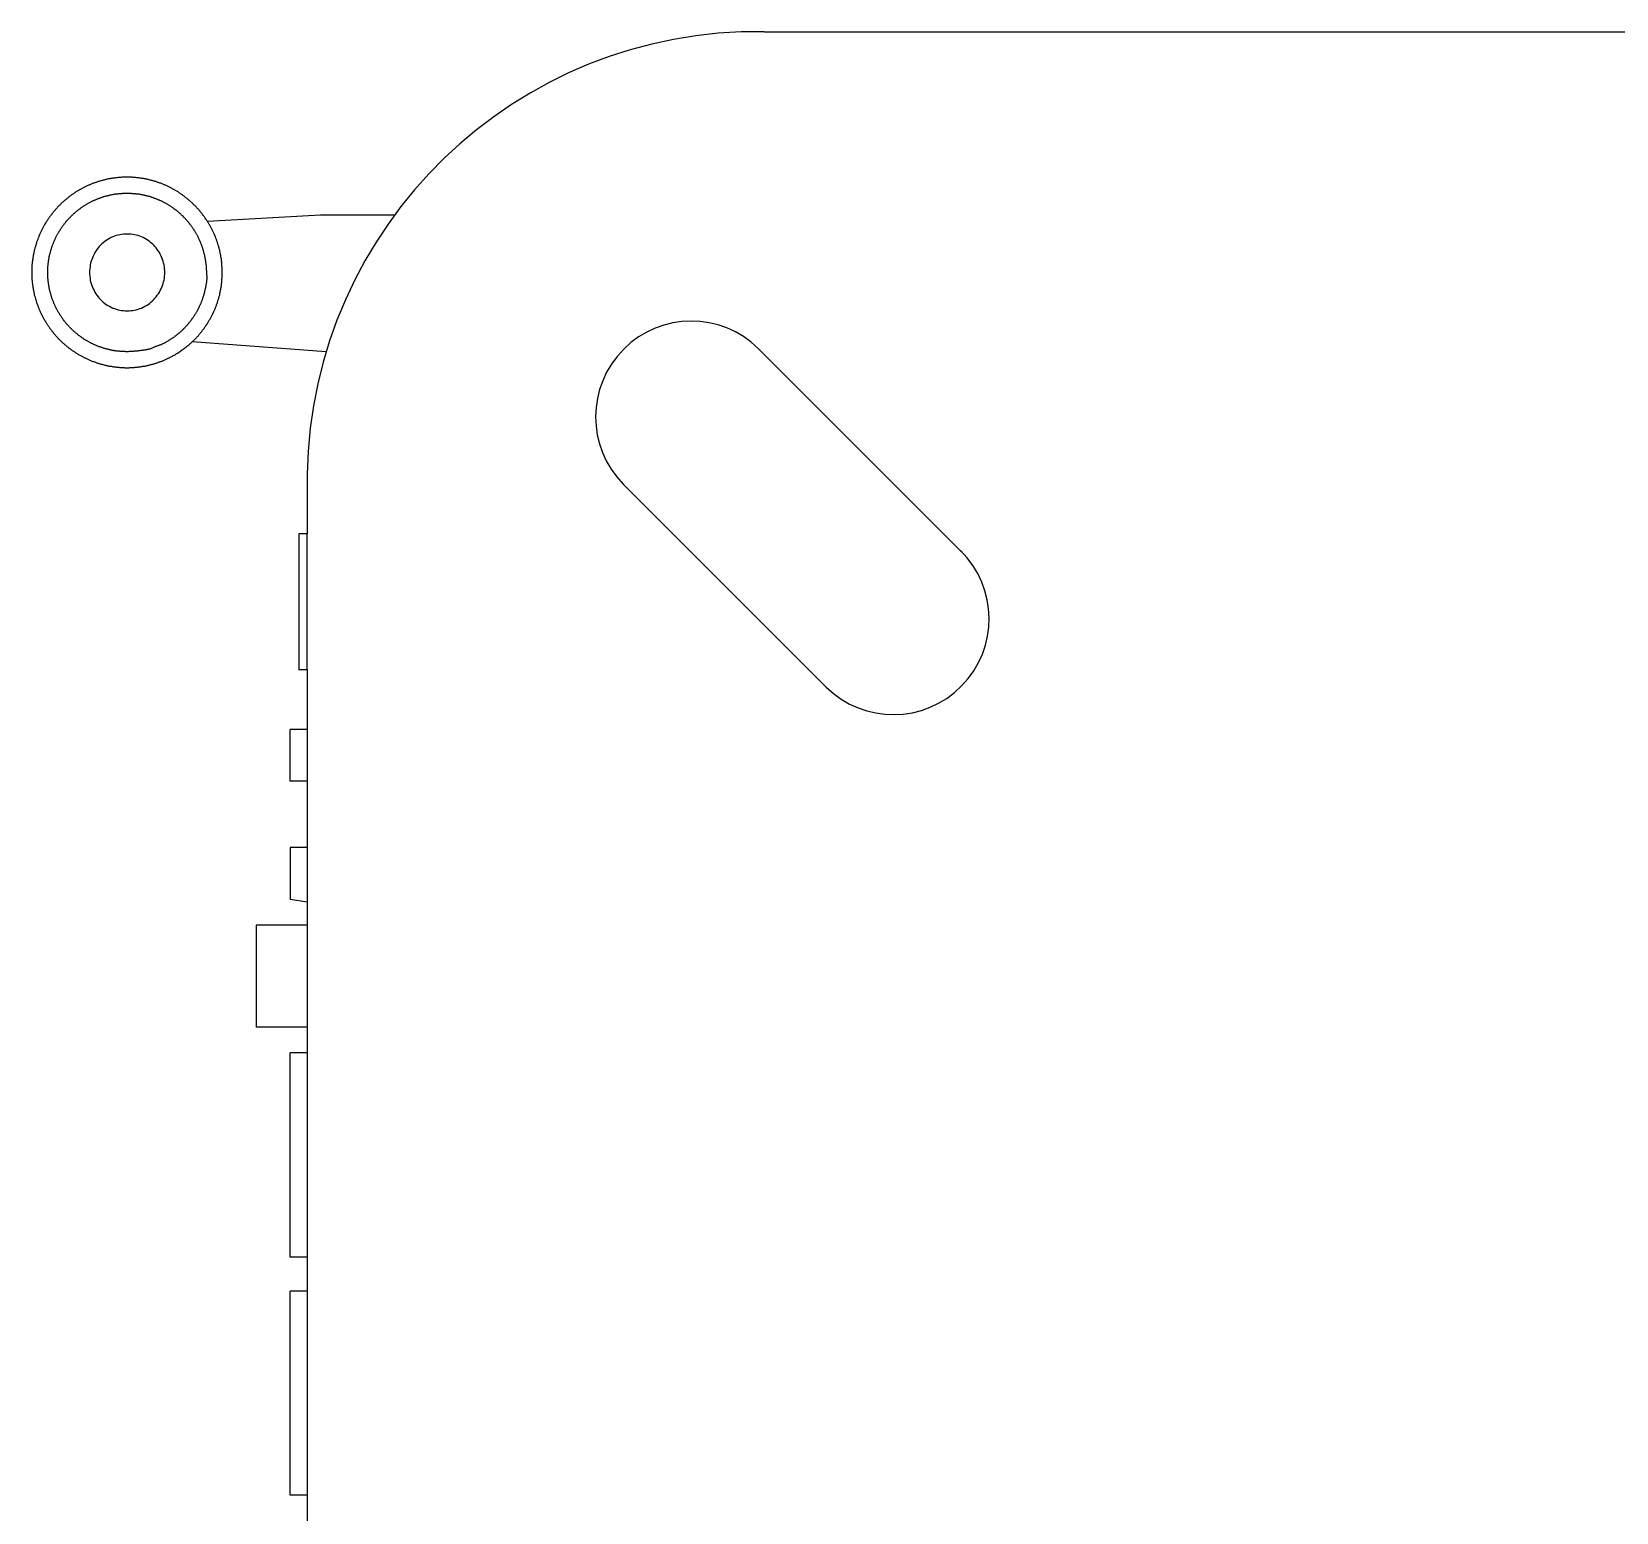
# Model space of a CAD drawing. Header units: centimetres. Extents: x 0.34 to 5.36, y -1.9 to 1.98.
# Drawn here: x 0.494 to 1.518, y 1.023 to 1.98 of the extents above; entities that cross this region are included whole.
import ezdxf

# ---------------------------------------------------------------- set-up
doc = ezdxf.new("R2010")
doc.units = ezdxf.units.CM
doc.layers.add('Edges', color=7, linetype='Continuous')

# ---------------------------------------------------------------- blocks, each defined once
blk = doc.blocks.new('lynk pl')
at = {"layer": 'Edges'}
for p, q in [((0.7237, 1.0788), (2.0072, 1.0788)), ((0.4368, 0.9602), (0.3637, 0.9562)), ((0.4846, 0.9602), (0.4368, 0.9602)), ((0.4405, 0.8719), (0.3539, 0.8783)), ((0.7199, 0.8738), (0.8511, 0.7427)), ((0.4282, 0.7928), (0.4282, 0.7543)), ((0.7636, 0.6552), (0.6324, 0.7863)), ((0.4282, 0.7543), (0.4227, 0.7543)), ((0.4227, 0.7543), (0.4227, 0.6663)), ((0.4282, 0.6663), (0.4282, 0.7543)), ((0.4282, 0.6663), (0.4227, 0.6663)), ((0.4282, 0.6663), (0.4282, 0.6278)), ((0.4282, 0.6278), (0.4172, 0.6278)), ((0.4172, 0.5943), (0.4172, 0.6278)), ((0.4282, 0.6278), (0.4282, 0.5943)), ((0.4282, 0.5943), (0.4172, 0.5943)), ((0.4282, 0.5943), (0.4282, 0.5514)), ((0.4282, 0.5514), (0.4172, 0.5514)), ((0.4172, 0.5514), (0.4172, 0.5178)), ((0.4282, 0.5514), (0.4282, 0.5161)), ((0.4282, 0.5161), (0.4172, 0.5178)), ((0.4282, 0.5161), (0.4282, 0.5013)), ((0.4282, 0.5013), (0.3952, 0.5013)), ((0.3952, 0.5013), (0.3952, 0.4353)), ((0.4282, 0.5013), (0.4282, 0.4353)), ((0.4282, 0.4353), (0.3952, 0.4353)), ((0.4282, 0.4353), (0.4282, 0.4188)), ((0.4282, 0.4188), (0.4172, 0.4188)), ((0.4172, 0.2868), (0.4172, 0.4188)), ((0.4282, 0.4188), (0.4282, 0.2868)), ((0.4282, 0.2868), (0.4172, 0.2868)), ((0.4282, 0.2868), (0.4282, 0.2648)), ((0.4282, 0.2648), (0.4172, 0.2648)), ((0.4172, 0.1328), (0.4172, 0.2648)), ((0.4282, 0.2648), (0.4282, 0.1328)), ((0.4282, 0.1328), (0.4172, 0.1328)), ((0.4282, 0.1328), (0.4282, 0.1108))]:
    blk.add_line(p, q, dxfattribs=at)
for points in [[(0.3344, 0.9804), (0.3339, 0.9806), (0.3335, 0.9808), (0.333, 0.9809), (0.3326, 0.9811), (0.3321, 0.9813), (0.3316, 0.9814), (0.3312, 0.9816), (0.3307, 0.9817), (0.3303, 0.9819), (0.3298, 0.982), (0.3293, 0.9822), (0.3289, 0.9823), (0.3284, 0.9824), (0.328, 0.9826), (0.3275, 0.9827), (0.327, 0.9828), (0.3265, 0.9829), (0.3261, 0.983), (0.3256, 0.9832), (0.3251, 0.9833), (0.3247, 0.9834), (0.3242, 0.9835), (0.3237, 0.9836), (0.3232, 0.9837), (0.3228, 0.9837), (0.3223, 0.9838), (0.3218, 0.9839), (0.3213, 0.984), (0.3209, 0.9841), (0.3204, 0.9841), (0.3199, 0.9842), (0.3194, 0.9843), (0.3189, 0.9843), (0.3185, 0.9844), (0.318, 0.9844), (0.3175, 0.9845), (0.317, 0.9845), (0.3165, 0.9846), (0.3161, 0.9846), (0.3156, 0.9846), (0.3151, 0.9847), (0.3146, 0.9847), (0.3141, 0.9847), (0.3136, 0.9847), (0.3132, 0.9847), (0.3127, 0.9847), (0.3122, 0.9847), (0.3117, 0.9847), (0.3112, 0.9847), (0.3107, 0.9847), (0.3103, 0.9847), (0.3098, 0.9847), (0.3093, 0.9847), (0.3088, 0.9847), (0.3083, 0.9847), (0.3078, 0.9846), (0.3074, 0.9846), (0.3069, 0.9846), (0.3064, 0.9845), (0.3059, 0.9845), (0.3054, 0.9844), (0.305, 0.9844), (0.3045, 0.9843), (0.304, 0.9843), (0.3035, 0.9842), (0.303, 0.9841), (0.3026, 0.9841), (0.3021, 0.984), (0.3016, 0.9839), (0.3011, 0.9838), (0.3006, 0.9837), (0.3002, 0.9837), (0.2997, 0.9836), (0.2992, 0.9835), (0.2988, 0.9834), (0.2983, 0.9833), (0.2978, 0.9832), (0.2973, 0.983), (0.2969, 0.9829), (0.2964, 0.9828), (0.2959, 0.9827), (0.2955, 0.9826), (0.295, 0.9824), (0.2945, 0.9823), (0.2941, 0.9822), (0.2936, 0.982), (0.2931, 0.9819), (0.2927, 0.9817), (0.2922, 0.9816), (0.2918, 0.9814), (0.2913, 0.9813), (0.2909, 0.9811), (0.2904, 0.9809), (0.2899, 0.9808), (0.2895, 0.9806), (0.289, 0.9804), (0.2886, 0.9802), (0.2881, 0.9801), (0.2877, 0.9799), (0.2873, 0.9797), (0.2868, 0.9795), (0.2864, 0.9793), (0.2859, 0.9791), (0.2855, 0.9789), (0.2851, 0.9787), (0.2846, 0.9785), (0.2842, 0.9783), (0.2838, 0.978), (0.2833, 0.9778), (0.2829, 0.9776), (0.2825, 0.9774), (0.2821, 0.9771), (0.2816, 0.9769), (0.2812, 0.9767), (0.2808, 0.9764), (0.2804, 0.9762), (0.28, 0.9759), (0.2795, 0.9757), (0.2791, 0.9754), (0.2787, 0.9752), (0.2783, 0.9749), (0.2779, 0.9746), (0.2775, 0.9744), (0.2771, 0.9741), (0.2767, 0.9738), (0.2763, 0.9736), (0.2759, 0.9733), (0.2755, 0.973), (0.2751, 0.9727), (0.2747, 0.9724), (0.2744, 0.9721), (0.274, 0.9718), (0.2736, 0.9715), (0.2732, 0.9712), (0.2728, 0.9709), (0.2725, 0.9706), (0.2721, 0.9703), (0.2717, 0.97), (0.2714, 0.9697), (0.271, 0.9694), (0.2706, 0.969), (0.2703, 0.9687), (0.2699, 0.9684), (0.2696, 0.9681), (0.2692, 0.9677), (0.2689, 0.9674), (0.2685, 0.9671), (0.2682, 0.9667), (0.2678, 0.9664), (0.2675, 0.966), (0.2672, 0.9657), (0.2668, 0.9653), (0.2665, 0.965), (0.2662, 0.9646), (0.2659, 0.9643), (0.2655, 0.9639), (0.2652, 0.9635), (0.2649, 0.9632), (0.2646, 0.9628), (0.2643, 0.9624), (0.264, 0.9621), (0.2637, 0.9617), (0.2634, 0.9613), (0.2631, 0.9609), (0.2628, 0.9605), (0.2625, 0.9601), (0.2622, 0.9598), (0.2619, 0.9594), (0.2616, 0.959), (0.2613, 0.9586), (0.2611, 0.9582), (0.2608, 0.9578), (0.2605, 0.9574), (0.2603, 0.957), (0.26, 0.9566), (0.2597, 0.9562), (0.2595, 0.9558), (0.2592, 0.9554), (0.259, 0.9549), (0.2587, 0.9545), (0.2585, 0.9541), (0.2582, 0.9537), (0.258, 0.9533), (0.2578, 0.9528), (0.2575, 0.9524), (0.2573, 0.952), (0.2571, 0.9516), (0.2569, 0.9511), (0.2566, 0.9507), (0.2564, 0.9503), (0.2562, 0.9498), (0.256, 0.9494), (0.2558, 0.949), (0.2556, 0.9485), (0.2554, 0.9481), (0.2552, 0.9476), (0.255, 0.9472), (0.2548, 0.9467), (0.2547, 0.9463), (0.2545, 0.9458), (0.2543, 0.9454), (0.2541, 0.9449), (0.254, 0.9445), (0.2538, 0.944), (0.2536, 0.9436), (0.2535, 0.9431), (0.2533, 0.9427), (0.2532, 0.9422), (0.253, 0.9417), (0.2529, 0.9413), (0.2527, 0.9408), (0.2526, 0.9404), (0.2525, 0.9399), (0.2523, 0.9394), (0.2522, 0.939), (0.2521, 0.9385), (0.252, 0.938), (0.2518, 0.9376), (0.2517, 0.9371), (0.2516, 0.9366), (0.2515, 0.9361), (0.2514, 0.9357), (0.2513, 0.9352), (0.2512, 0.9347), (0.2511, 0.9342), (0.2511, 0.9338), (0.251, 0.9333), (0.2509, 0.9328), (0.2508, 0.9323), (0.2508, 0.9319), (0.2507, 0.9314), (0.2506, 0.9309), (0.2506, 0.9304), (0.2505, 0.9299), (0.2505, 0.9295), (0.2504, 0.929), (0.2504, 0.9285), (0.2503, 0.928), (0.2503, 0.9275), (0.2503, 0.9271), (0.2502, 0.9266), (0.2502, 0.9261), (0.2502, 0.9256), (0.2502, 0.9251), (0.2502, 0.9246), (0.2502, 0.9242), (0.2502, 0.9237), (0.2501, 0.9232), (0.2502, 0.9227), (0.2502, 0.9222), (0.2502, 0.9217), (0.2502, 0.9213), (0.2502, 0.9208), (0.2502, 0.9203), (0.2502, 0.9198), (0.2503, 0.9193), (0.2503, 0.9188), (0.2503, 0.9184), (0.2504, 0.9179), (0.2504, 0.9174), (0.2505, 0.9169), (0.2505, 0.9164), (0.2506, 0.916), (0.2506, 0.9155), (0.2507, 0.915), (0.2508, 0.9145), (0.2508, 0.914), (0.2509, 0.9136), (0.251, 0.9131), (0.2511, 0.9126), (0.2511, 0.9121), (0.2512, 0.9117), (0.2513, 0.9112), (0.2514, 0.9107), (0.2515, 0.9102), (0.2516, 0.9098), (0.2517, 0.9093), (0.2518, 0.9088), (0.252, 0.9083), (0.2521, 0.9079), (0.2522, 0.9074), (0.2523, 0.9069), (0.2525, 0.9065), (0.2526, 0.906), (0.2527, 0.9055), (0.2529, 0.9051), (0.253, 0.9046), (0.2532, 0.9042), (0.2533, 0.9037), (0.2535, 0.9032), (0.2536, 0.9028), (0.2538, 0.9023), (0.254, 0.9019), (0.2541, 0.9014), (0.2543, 0.901), (0.2545, 0.9005), (0.2547, 0.9001), (0.2548, 0.8996), (0.255, 0.8992), (0.2552, 0.8987), (0.2554, 0.8983), (0.2556, 0.8979), (0.2558, 0.8974), (0.256, 0.897), (0.2562, 0.8965), (0.2564, 0.8961), (0.2566, 0.8957), (0.2569, 0.8952), (0.2571, 0.8948), (0.2573, 0.8944), (0.2575, 0.894), (0.2578, 0.8935), (0.258, 0.8931), (0.2582, 0.8927), (0.2585, 0.8923), (0.2587, 0.8919), (0.259, 0.8914), (0.2592, 0.891), (0.2595, 0.8906), (0.2597, 0.8902), (0.26, 0.8898), (0.2603, 0.8894), (0.2605, 0.889), (0.2608, 0.8886), (0.2611, 0.8882), (0.2613, 0.8878), (0.2616, 0.8874), (0.2619, 0.887), (0.2622, 0.8866), (0.2625, 0.8862), (0.2628, 0.8858), (0.2631, 0.8855), (0.2634, 0.8851), (0.2637, 0.8847), (0.264, 0.8843), (0.2643, 0.8839), (0.2646, 0.8836), (0.2649, 0.8832), (0.2652, 0.8828), (0.2655, 0.8825), (0.2659, 0.8821), (0.2662, 0.8818), (0.2665, 0.8814), (0.2668, 0.881), (0.2672, 0.8807), (0.2675, 0.8803), (0.2678, 0.88), (0.2682, 0.8797), (0.2685, 0.8793), (0.2689, 0.879), (0.2692, 0.8786), (0.2696, 0.8783), (0.2699, 0.878), (0.2703, 0.8777), (0.2706, 0.8773), (0.271, 0.877), (0.2714, 0.8767), (0.2717, 0.8764), (0.2721, 0.8761), (0.2725, 0.8758), (0.2728, 0.8754), (0.2732, 0.8751), (0.2736, 0.8748), (0.274, 0.8745), (0.2744, 0.8742), (0.2747, 0.874), (0.2751, 0.8737), (0.2755, 0.8734), (0.2759, 0.8731), (0.2763, 0.8728), (0.2767, 0.8725), (0.2771, 0.8723), (0.2775, 0.872), (0.2779, 0.8717), (0.2783, 0.8715), (0.2787, 0.8712), (0.2791, 0.871), (0.2795, 0.8707), (0.28, 0.8704), (0.2804, 0.8702), (0.2808, 0.87), (0.2812, 0.8697), (0.2816, 0.8695), (0.2821, 0.8692), (0.2825, 0.869), (0.2829, 0.8688), (0.2833, 0.8686), (0.2838, 0.8683), (0.2842, 0.8681), (0.2846, 0.8679), (0.2851, 0.8677), (0.2855, 0.8675), (0.2859, 0.8673), (0.2864, 0.8671), (0.2868, 0.8669), (0.2873, 0.8667), (0.2877, 0.8665), (0.2881, 0.8663), (0.2886, 0.8661), (0.289, 0.8659), (0.2895, 0.8658), (0.2899, 0.8656), (0.2904, 0.8654), (0.2909, 0.8653), (0.2913, 0.8651), (0.2918, 0.8649), (0.2922, 0.8648), (0.2927, 0.8646), (0.2931, 0.8645), (0.2936, 0.8643), (0.2941, 0.8642), (0.2945, 0.8641), (0.295, 0.8639), (0.2955, 0.8638), (0.2959, 0.8637), (0.2964, 0.8636), (0.2969, 0.8634), (0.2973, 0.8633), (0.2978, 0.8632), (0.2983, 0.8631), (0.2988, 0.863), (0.2992, 0.8629), (0.2997, 0.8628), (0.3002, 0.8627), (0.3006, 0.8626), (0.3011, 0.8625), (0.3016, 0.8625), (0.3021, 0.8624), (0.3026, 0.8623), (0.303, 0.8622), (0.3035, 0.8622), (0.304, 0.8621), (0.3045, 0.8621), (0.305, 0.862), (0.3054, 0.8619), (0.3059, 0.8619), (0.3064, 0.8619), (0.3069, 0.8618), (0.3074, 0.8618), (0.3078, 0.8617), (0.3083, 0.8617), (0.3088, 0.8617), (0.3093, 0.8617), (0.3098, 0.8617), (0.3103, 0.8616), (0.3107, 0.8616), (0.3112, 0.8616), (0.3117, 0.8616), (0.3122, 0.8616), (0.3127, 0.8616), (0.3132, 0.8616), (0.3136, 0.8617), (0.3141, 0.8617), (0.3146, 0.8617), (0.3151, 0.8617), (0.3156, 0.8617), (0.3161, 0.8618), (0.3165, 0.8618), (0.317, 0.8619), (0.3175, 0.8619), (0.318, 0.8619), (0.3185, 0.862), (0.3189, 0.8621), (0.3194, 0.8621), (0.3199, 0.8622), (0.3204, 0.8622), (0.3209, 0.8623), (0.3213, 0.8624), (0.3218, 0.8625), (0.3223, 0.8625), (0.3228, 0.8626), (0.3232, 0.8627), (0.3237, 0.8628), (0.3242, 0.8629), (0.3247, 0.863), (0.3251, 0.8631), (0.3256, 0.8632), (0.3261, 0.8633), (0.3265, 0.8634), (0.327, 0.8636), (0.3275, 0.8637), (0.328, 0.8638), (0.3284, 0.8639), (0.3289, 0.8641), (0.3293, 0.8642), (0.3298, 0.8643), (0.3303, 0.8645), (0.3307, 0.8646), (0.3312, 0.8648), (0.3316, 0.8649), (0.3321, 0.8651), (0.3326, 0.8653), (0.333, 0.8654), (0.3335, 0.8656), (0.3339, 0.8658), (0.3344, 0.8659), (0.3348, 0.8661), (0.3353, 0.8663), (0.3357, 0.8665), (0.3362, 0.8667), (0.3366, 0.8669), (0.337, 0.8671), (0.3375, 0.8673), (0.3379, 0.8675), (0.3384, 0.8677), (0.3388, 0.8679), (0.3392, 0.8681), (0.3397, 0.8684), (0.3401, 0.8686), (0.3406, 0.8689), (0.3411, 0.8691), (0.3416, 0.8694), (0.3421, 0.8697), (0.3427, 0.87), (0.3433, 0.8704), (0.3438, 0.8707), (0.3444, 0.8711), (0.345, 0.8715), (0.3456, 0.8719), (0.3462, 0.8723), (0.3468, 0.8727), (0.3474, 0.8731), (0.348, 0.8735), (0.3486, 0.874), (0.3491, 0.8744), (0.3497, 0.8748), (0.3502, 0.8752), (0.3507, 0.8756), (0.3511, 0.8759), (0.3516, 0.8763), (0.352, 0.8766), (0.3524, 0.877), (0.3528, 0.8773), (0.3531, 0.8777), (0.3535, 0.878), (0.3538, 0.8783), (0.3542, 0.8786), (0.3545, 0.879), (0.3549, 0.8793), (0.3552, 0.8797), (0.3556, 0.88), (0.3559, 0.8803), (0.3563, 0.8807), (0.3566, 0.881), (0.3569, 0.8814), (0.3572, 0.8818), (0.3576, 0.8821), (0.3579, 0.8825), (0.3582, 0.8828), (0.3585, 0.8832), (0.3588, 0.8836), (0.3591, 0.8839), (0.3594, 0.8843), (0.3598, 0.8847), (0.3601, 0.8851), (0.3603, 0.8855), (0.3606, 0.8858), (0.3609, 0.8862), (0.3612, 0.8866), (0.3615, 0.887), (0.3618, 0.8874), (0.3621, 0.8878), (0.3623, 0.8882), (0.3626, 0.8886), (0.3629, 0.889), (0.3632, 0.8894), (0.3634, 0.8898), (0.3637, 0.8902), (0.3639, 0.8906), (0.3642, 0.891), (0.3644, 0.8914), (0.3647, 0.8919), (0.3649, 0.8923), (0.3652, 0.8927), (0.3654, 0.8931), (0.3657, 0.8935), (0.3659, 0.894), (0.3661, 0.8944), (0.3663, 0.8948), (0.3666, 0.8952), (0.3668, 0.8957), (0.367, 0.8961), (0.3672, 0.8965), (0.3674, 0.897), (0.3676, 0.8974), (0.3678, 0.8979), (0.368, 0.8983), (0.3682, 0.8987), (0.3684, 0.8992), (0.3686, 0.8996), (0.3688, 0.9001), (0.3689, 0.9005), (0.3691, 0.901), (0.3693, 0.9014), (0.3695, 0.9019), (0.3696, 0.9023), (0.3698, 0.9028), (0.3699, 0.9032), (0.3701, 0.9037), (0.3703, 0.9042), (0.3704, 0.9046), (0.3705, 0.9051), (0.3707, 0.9055), (0.3708, 0.906), (0.371, 0.9065), (0.3711, 0.9069), (0.3712, 0.9074), (0.3713, 0.9079), (0.3715, 0.9083), (0.3716, 0.9088), (0.3717, 0.9093), (0.3718, 0.9098), (0.3719, 0.9102), (0.372, 0.9107), (0.3721, 0.9112), (0.3722, 0.9117), (0.3723, 0.9121), (0.3724, 0.9126), (0.3724, 0.9131), (0.3725, 0.9136), (0.3726, 0.914), (0.3727, 0.9145), (0.3727, 0.915), (0.3728, 0.9155), (0.3728, 0.916), (0.3729, 0.9164), (0.3729, 0.9169), (0.373, 0.9174), (0.373, 0.9179), (0.3731, 0.9184), (0.3731, 0.9188), (0.3731, 0.9193), (0.3732, 0.9198), (0.3732, 0.9203), (0.3732, 0.9208), (0.3732, 0.9213), (0.3732, 0.9217), (0.3733, 0.9222), (0.3733, 0.9227), (0.3733, 0.9232), (0.3733, 0.9237), (0.3733, 0.9242), (0.3732, 0.9246), (0.3732, 0.9251), (0.3732, 0.9256), (0.3732, 0.9261), (0.3732, 0.9266), (0.3731, 0.9271), (0.3731, 0.9275), (0.3731, 0.928), (0.373, 0.9285), (0.373, 0.929), (0.3729, 0.9295), (0.3729, 0.9299), (0.3728, 0.9304), (0.3728, 0.9309), (0.3727, 0.9314), (0.3727, 0.9319), (0.3726, 0.9323), (0.3725, 0.9328), (0.3724, 0.9333), (0.3724, 0.9338), (0.3723, 0.9342), (0.3722, 0.9347), (0.3721, 0.9352), (0.372, 0.9357), (0.3719, 0.9361), (0.3718, 0.9366), (0.3717, 0.9371), (0.3716, 0.9376), (0.3715, 0.938), (0.3713, 0.9385), (0.3712, 0.939), (0.3711, 0.9394), (0.371, 0.9399), (0.3708, 0.9404), (0.3707, 0.9408), (0.3705, 0.9413), (0.3704, 0.9417), (0.3703, 0.9422), (0.3701, 0.9427), (0.3699, 0.9431), (0.3698, 0.9436), (0.3696, 0.944), (0.3695, 0.9445), (0.3693, 0.9449), (0.3691, 0.9454), (0.3689, 0.9458), (0.3688, 0.9463), (0.3686, 0.9467), (0.3684, 0.9472), (0.3682, 0.9476), (0.368, 0.9481), (0.3678, 0.9485), (0.3676, 0.949), (0.3674, 0.9494), (0.3672, 0.9498), (0.367, 0.9503), (0.3668, 0.9507), (0.3666, 0.9511), (0.3663, 0.9516), (0.3661, 0.952), (0.3659, 0.9524), (0.3657, 0.9528), (0.3654, 0.9533), (0.3652, 0.9537), (0.3649, 0.9541), (0.3647, 0.9545), (0.3644, 0.955), (0.3642, 0.9554), (0.3639, 0.9559), (0.3636, 0.9563), (0.3633, 0.9568), (0.363, 0.9572), (0.3626, 0.9577), (0.3623, 0.9582), (0.362, 0.9586), (0.3617, 0.9591), (0.3614, 0.9595), (0.3611, 0.9599), (0.3608, 0.9603), (0.3605, 0.9606), (0.3603, 0.961), (0.36, 0.9613), (0.3598, 0.9616), (0.3596, 0.9619), (0.3593, 0.9622), (0.359, 0.9626), (0.3588, 0.9629), (0.3585, 0.9632), (0.3582, 0.9636), (0.3579, 0.9639), (0.3576, 0.9643), (0.3572, 0.9646), (0.3569, 0.965), (0.3566, 0.9653), (0.3563, 0.9657), (0.3559, 0.966), (0.3556, 0.9664), (0.3552, 0.9667), (0.3549, 0.9671), (0.3545, 0.9674), (0.3542, 0.9677), (0.3538, 0.9681), (0.3535, 0.9684), (0.3531, 0.9687), (0.3528, 0.969), (0.3524, 0.9694), (0.3521, 0.9697), (0.3517, 0.97), (0.3513, 0.9703), (0.3509, 0.9706), (0.3506, 0.9709), (0.3502, 0.9712), (0.3498, 0.9715), (0.3494, 0.9718), (0.3491, 0.9721), (0.3487, 0.9724), (0.3483, 0.9727), (0.3479, 0.973), (0.3475, 0.9733), (0.3471, 0.9736), (0.3467, 0.9738), (0.3463, 0.9741), (0.3459, 0.9744), (0.3455, 0.9746), (0.3451, 0.9749), (0.3447, 0.9752), (0.3443, 0.9754), (0.3439, 0.9757), (0.3435, 0.9759), (0.343, 0.9762), (0.3426, 0.9764), (0.3422, 0.9767), (0.3418, 0.9769), (0.3414, 0.9771), (0.3409, 0.9774), (0.3405, 0.9776), (0.3401, 0.9778), (0.3397, 0.978), (0.3392, 0.9783), (0.3388, 0.9785), (0.3384, 0.9787), (0.3379, 0.9789), (0.3375, 0.9791), (0.337, 0.9793), (0.3366, 0.9795), (0.3362, 0.9797), (0.3357, 0.9799), (0.3353, 0.9801), (0.3348, 0.9802)], [(0.3624, 0.9135), (0.3624, 0.9131), (0.3623, 0.9127), (0.3622, 0.9123), (0.3621, 0.9119), (0.362, 0.9115), (0.3619, 0.9111), (0.3618, 0.9107), (0.3617, 0.9103), (0.3616, 0.9099), (0.3615, 0.9096), (0.3614, 0.9092), (0.3613, 0.9088), (0.3612, 0.9084), (0.3611, 0.908), (0.361, 0.9076), (0.3608, 0.9072), (0.3607, 0.9068), (0.3606, 0.9065), (0.3604, 0.9061), (0.3603, 0.9057), (0.3602, 0.9053), (0.36, 0.9049), (0.3599, 0.9045), (0.3597, 0.9042), (0.3596, 0.9038), (0.3594, 0.9034), (0.3593, 0.903), (0.3591, 0.9027), (0.359, 0.9023), (0.3588, 0.9019), (0.3586, 0.9016), (0.3584, 0.9012), (0.3583, 0.9008), (0.3581, 0.9005), (0.3579, 0.9001), (0.3577, 0.8997), (0.3575, 0.8994), (0.3574, 0.899), (0.3572, 0.8987), (0.357, 0.8983), (0.3568, 0.8979), (0.3566, 0.8976), (0.3564, 0.8972), (0.3562, 0.8969), (0.356, 0.8965), (0.3558, 0.8962), (0.3555, 0.8959), (0.3553, 0.8955), (0.3551, 0.8952), (0.3549, 0.8948), (0.3547, 0.8945), (0.3544, 0.8942), (0.3542, 0.8938), (0.354, 0.8935), (0.3537, 0.8932), (0.3535, 0.8928), (0.3533, 0.8925), (0.353, 0.8922), (0.3528, 0.8918), (0.3525, 0.8915), (0.3523, 0.8912), (0.352, 0.8909), (0.3518, 0.8906), (0.3515, 0.8903), (0.3512, 0.8899), (0.351, 0.8896), (0.3507, 0.8893), (0.3505, 0.889), (0.3502, 0.8887), (0.3499, 0.8884), (0.3496, 0.8881), (0.3494, 0.8878), (0.3491, 0.8875), (0.3488, 0.8872), (0.3485, 0.8869), (0.3482, 0.8867), (0.3479, 0.8864), (0.3477, 0.8861), (0.3474, 0.8858), (0.3471, 0.8855), (0.3468, 0.8853), (0.3465, 0.885), (0.3462, 0.8847), (0.3459, 0.8844), (0.3456, 0.8842), (0.3453, 0.8839), (0.3449, 0.8836), (0.3446, 0.8834), (0.3443, 0.8831), (0.344, 0.8829), (0.3437, 0.8826), (0.3434, 0.8824), (0.343, 0.8821), (0.3427, 0.8819), (0.3424, 0.8816), (0.3421, 0.8814), (0.3417, 0.8812), (0.3414, 0.8809), (0.3411, 0.8807), (0.3407, 0.8805), (0.3404, 0.8802), (0.3401, 0.88), (0.3397, 0.8798), (0.3394, 0.8796), (0.339, 0.8794), (0.3387, 0.8791), (0.3384, 0.8789), (0.338, 0.8787), (0.3377, 0.8785), (0.3373, 0.8783), (0.3369, 0.8781), (0.3366, 0.8779), (0.3362, 0.8777), (0.3359, 0.8775), (0.3355, 0.8773), (0.3352, 0.8772), (0.3348, 0.877), (0.3344, 0.8768), (0.3341, 0.8767), (0.3337, 0.8765), (0.3333, 0.8764), (0.3329, 0.8762), (0.3325, 0.8761), (0.3322, 0.876), (0.3318, 0.8758), (0.3314, 0.8757), (0.331, 0.8756), (0.3306, 0.8754), (0.3302, 0.8753), (0.3299, 0.8751), (0.3295, 0.8749), (0.3291, 0.8748), (0.3288, 0.8746), (0.3284, 0.8744), (0.328, 0.8743), (0.3276, 0.8741), (0.3273, 0.874), (0.3269, 0.8738), (0.3265, 0.8737), (0.3261, 0.8736), (0.3257, 0.8735), (0.3253, 0.8734), (0.3249, 0.8733), (0.3245, 0.8732), (0.3241, 0.8731), (0.3237, 0.8731), (0.3233, 0.873), (0.3229, 0.873), (0.3225, 0.8729), (0.3221, 0.8729), (0.3217, 0.8728), (0.3213, 0.8728), (0.3209, 0.8727), (0.3205, 0.8727), (0.3201, 0.8726), (0.3197, 0.8726), (0.3193, 0.8725), (0.3189, 0.8725), (0.3185, 0.8724), (0.3181, 0.8723), (0.3177, 0.8723), (0.3173, 0.8722), (0.3169, 0.8722), (0.3165, 0.8722), (0.3161, 0.8721), (0.3157, 0.8721), (0.3153, 0.8721), (0.3149, 0.872), (0.3145, 0.872), (0.3141, 0.872), (0.3137, 0.872), (0.3133, 0.872), (0.3129, 0.872), (0.3125, 0.8719), (0.3121, 0.8719), (0.3117, 0.8719), (0.3113, 0.8719), (0.3109, 0.8719), (0.3105, 0.872), (0.3101, 0.872), (0.3097, 0.872), (0.3093, 0.872), (0.3089, 0.872), (0.3085, 0.872), (0.3081, 0.8721), (0.3077, 0.8721), (0.3073, 0.8721), (0.3069, 0.8722), (0.3065, 0.8722), (0.3061, 0.8722), (0.3057, 0.8723), (0.3053, 0.8723), (0.3049, 0.8724), (0.3045, 0.8725), (0.3041, 0.8725), (0.3037, 0.8726), (0.3033, 0.8726), (0.3029, 0.8727), (0.3025, 0.8728), (0.3021, 0.8728), (0.3017, 0.8729), (0.3013, 0.873), (0.3009, 0.8731), (0.3005, 0.8732), (0.3001, 0.8733), (0.2997, 0.8734), (0.2994, 0.8735), (0.299, 0.8736), (0.2986, 0.8737), (0.2982, 0.8738), (0.2978, 0.8739), (0.2974, 0.874), (0.297, 0.8741), (0.2966, 0.8742), (0.2963, 0.8743), (0.2959, 0.8744), (0.2955, 0.8746), (0.2951, 0.8747), (0.2947, 0.8748), (0.2943, 0.875), (0.294, 0.8751), (0.2936, 0.8752), (0.2932, 0.8754), (0.2928, 0.8755), (0.2925, 0.8757), (0.2921, 0.8758), (0.2917, 0.876), (0.2914, 0.8762), (0.291, 0.8763), (0.2906, 0.8765), (0.2903, 0.8766), (0.2899, 0.8768), (0.2895, 0.877), (0.2892, 0.8772), (0.2888, 0.8773), (0.2884, 0.8775), (0.2881, 0.8777), (0.2877, 0.8779), (0.2874, 0.8781), (0.287, 0.8783), (0.2867, 0.8785), (0.2863, 0.8787), (0.286, 0.8789), (0.2856, 0.8791), (0.2853, 0.8793), (0.2849, 0.8795), (0.2846, 0.8797), (0.2842, 0.8799), (0.2839, 0.8801), (0.2836, 0.8804), (0.2832, 0.8806), (0.2829, 0.8808), (0.2826, 0.881), (0.2822, 0.8813), (0.2819, 0.8815), (0.2816, 0.8817), (0.2813, 0.882), (0.2809, 0.8822), (0.2806, 0.8824), (0.2803, 0.8827), (0.28, 0.8829), (0.2797, 0.8832), (0.2794, 0.8834), (0.279, 0.8837), (0.2787, 0.884), (0.2784, 0.8842), (0.2781, 0.8845), (0.2778, 0.8847), (0.2775, 0.885), (0.2772, 0.8853), (0.2769, 0.8856), (0.2766, 0.8858), (0.2763, 0.8861), (0.276, 0.8864), (0.2758, 0.8867), (0.2755, 0.8869), (0.2752, 0.8872), (0.2749, 0.8875), (0.2746, 0.8878), (0.2744, 0.8881), (0.2741, 0.8884), (0.2738, 0.8887), (0.2735, 0.889), (0.2733, 0.8893), (0.273, 0.8896), (0.2727, 0.8899), (0.2725, 0.8902), (0.2722, 0.8905), (0.272, 0.8908), (0.2717, 0.8911), (0.2715, 0.8915), (0.2712, 0.8918), (0.271, 0.8921), (0.2707, 0.8924), (0.2705, 0.8927), (0.2702, 0.8931), (0.27, 0.8934), (0.2698, 0.8937), (0.2696, 0.894), (0.2693, 0.8944), (0.2691, 0.8947), (0.2689, 0.8951), (0.2687, 0.8954), (0.2684, 0.8957), (0.2682, 0.8961), (0.268, 0.8964), (0.2678, 0.8968), (0.2676, 0.8971), (0.2674, 0.8974), (0.2672, 0.8978), (0.267, 0.8981), (0.2668, 0.8985), (0.2666, 0.8989), (0.2664, 0.8992), (0.2662, 0.8996), (0.266, 0.8999), (0.2659, 0.9003), (0.2657, 0.9006), (0.2655, 0.901), (0.2653, 0.9014), (0.2652, 0.9017), (0.265, 0.9021), (0.2648, 0.9025), (0.2647, 0.9028), (0.2645, 0.9032), (0.2644, 0.9036), (0.2642, 0.9039), (0.2641, 0.9043), (0.2639, 0.9047), (0.2638, 0.9051), (0.2636, 0.9054), (0.2635, 0.9058), (0.2634, 0.9062), (0.2632, 0.9066), (0.2631, 0.907), (0.263, 0.9074), (0.2628, 0.9077), (0.2627, 0.9081), (0.2626, 0.9085), (0.2625, 0.9089), (0.2624, 0.9093), (0.2623, 0.9097), (0.2622, 0.9101), (0.2621, 0.9104), (0.262, 0.9108), (0.2619, 0.9112), (0.2618, 0.9116), (0.2617, 0.912), (0.2616, 0.9124), (0.2615, 0.9128), (0.2614, 0.9132), (0.2614, 0.9136), (0.2613, 0.914), (0.2612, 0.9144), (0.2612, 0.9148), (0.2611, 0.9152), (0.261, 0.9156), (0.261, 0.916), (0.2609, 0.9164), (0.2609, 0.9168), (0.2608, 0.9172), (0.2608, 0.9176), (0.2607, 0.918), (0.2607, 0.9184), (0.2607, 0.9188), (0.2606, 0.9192), (0.2606, 0.9196), (0.2606, 0.92), (0.2605, 0.9204), (0.2605, 0.9208), (0.2605, 0.9212), (0.2605, 0.9216), (0.2605, 0.922), (0.2605, 0.9224), (0.2605, 0.9228), (0.2605, 0.9232), (0.2605, 0.9236), (0.2605, 0.924), (0.2605, 0.9244), (0.2605, 0.9248), (0.2605, 0.9252), (0.2605, 0.9256), (0.2605, 0.926), (0.2606, 0.9264), (0.2606, 0.9268), (0.2606, 0.9272), (0.2607, 0.9276), (0.2607, 0.928), (0.2607, 0.9284), (0.2608, 0.9288), (0.2608, 0.9292), (0.2609, 0.9296), (0.2609, 0.93), (0.261, 0.9304), (0.261, 0.9308), (0.2611, 0.9312), (0.2612, 0.9316), (0.2612, 0.932), (0.2613, 0.9324), (0.2614, 0.9328), (0.2614, 0.9332), (0.2615, 0.9336), (0.2616, 0.934), (0.2617, 0.9344), (0.2618, 0.9348), (0.2619, 0.9351), (0.262, 0.9355), (0.2621, 0.9359), (0.2622, 0.9363), (0.2623, 0.9367), (0.2624, 0.9371), (0.2625, 0.9375), (0.2626, 0.9379), (0.2627, 0.9383), (0.2628, 0.9386), (0.263, 0.939), (0.2631, 0.9394), (0.2632, 0.9398), (0.2634, 0.9402), (0.2635, 0.9405), (0.2636, 0.9409), (0.2638, 0.9413), (0.2639, 0.9417), (0.2641, 0.9421), (0.2642, 0.9424), (0.2644, 0.9428), (0.2645, 0.9432), (0.2647, 0.9435), (0.2648, 0.9439), (0.265, 0.9443), (0.2652, 0.9446), (0.2653, 0.945), (0.2655, 0.9454), (0.2657, 0.9457), (0.2659, 0.9461), (0.266, 0.9465), (0.2662, 0.9468), (0.2664, 0.9472), (0.2666, 0.9475), (0.2668, 0.9479), (0.267, 0.9482), (0.2672, 0.9486), (0.2674, 0.9489), (0.2676, 0.9493), (0.2678, 0.9496), (0.268, 0.95), (0.2682, 0.9503), (0.2684, 0.9506), (0.2687, 0.951), (0.2689, 0.9513), (0.2691, 0.9517), (0.2693, 0.952), (0.2696, 0.9523), (0.2698, 0.9527), (0.27, 0.953), (0.2702, 0.9533), (0.2705, 0.9536), (0.2707, 0.954), (0.271, 0.9543), (0.2712, 0.9546), (0.2715, 0.9549), (0.2717, 0.9552), (0.272, 0.9555), (0.2722, 0.9559), (0.2725, 0.9562), (0.2727, 0.9565), (0.273, 0.9568), (0.2733, 0.9571), (0.2735, 0.9574), (0.2738, 0.9577), (0.2741, 0.958), (0.2744, 0.9583), (0.2746, 0.9586), (0.2749, 0.9588), (0.2752, 0.9591), (0.2755, 0.9594), (0.2758, 0.9597), (0.276, 0.96), (0.2763, 0.9603), (0.2766, 0.9605), (0.2769, 0.9608), (0.2772, 0.9611), (0.2775, 0.9614), (0.2778, 0.9616), (0.2781, 0.9619), (0.2784, 0.9622), (0.2787, 0.9624), (0.279, 0.9627), (0.2794, 0.9629), (0.2797, 0.9632), (0.28, 0.9634), (0.2803, 0.9637), (0.2806, 0.9639), (0.2809, 0.9642), (0.2813, 0.9644), (0.2816, 0.9646), (0.2819, 0.9649), (0.2822, 0.9651), (0.2826, 0.9653), (0.2829, 0.9656), (0.2832, 0.9658), (0.2836, 0.966), (0.2839, 0.9662), (0.2842, 0.9665), (0.2846, 0.9667), (0.2849, 0.9669), (0.2853, 0.9671), (0.2856, 0.9673), (0.286, 0.9675), (0.2863, 0.9677), (0.2867, 0.9679), (0.287, 0.9681), (0.2874, 0.9683), (0.2877, 0.9685), (0.2881, 0.9687), (0.2884, 0.9688), (0.2888, 0.969), (0.2892, 0.9692), (0.2895, 0.9694), (0.2899, 0.9696), (0.2903, 0.9697), (0.2906, 0.9699), (0.291, 0.9701), (0.2914, 0.9702), (0.2917, 0.9704), (0.2921, 0.9705), (0.2925, 0.9707), (0.2928, 0.9708), (0.2932, 0.971), (0.2936, 0.9711), (0.294, 0.9713), (0.2943, 0.9714), (0.2947, 0.9715), (0.2951, 0.9717), (0.2955, 0.9718), (0.2959, 0.9719), (0.2963, 0.972), (0.2966, 0.9722), (0.297, 0.9723), (0.2974, 0.9724), (0.2978, 0.9725), (0.2982, 0.9726), (0.2986, 0.9727), (0.299, 0.9728), (0.2994, 0.9729), (0.2997, 0.973), (0.3001, 0.9731), (0.3005, 0.9732), (0.3009, 0.9733), (0.3013, 0.9734), (0.3017, 0.9734), (0.3021, 0.9735), (0.3025, 0.9736), (0.3029, 0.9737), (0.3033, 0.9737), (0.3037, 0.9738), (0.3041, 0.9739), (0.3045, 0.9739), (0.3049, 0.974), (0.3053, 0.974), (0.3057, 0.9741), (0.3061, 0.9741), (0.3065, 0.9742), (0.3069, 0.9742), (0.3073, 0.9742), (0.3077, 0.9743), (0.3081, 0.9743), (0.3085, 0.9743), (0.3089, 0.9744), (0.3093, 0.9744), (0.3097, 0.9744), (0.3101, 0.9744), (0.3105, 0.9744), (0.3109, 0.9744), (0.3113, 0.9744), (0.3117, 0.9744), (0.3121, 0.9744), (0.3125, 0.9744), (0.3129, 0.9744), (0.3133, 0.9744), (0.3137, 0.9744), (0.3141, 0.9744), (0.3145, 0.9744), (0.3149, 0.9743), (0.3153, 0.9743), (0.3157, 0.9743), (0.3161, 0.9742), (0.3165, 0.9742), (0.3169, 0.9742), (0.3173, 0.9741), (0.3177, 0.9741), (0.3181, 0.974), (0.3185, 0.974), (0.3189, 0.9739), (0.3193, 0.9739), (0.3197, 0.9738), (0.3201, 0.9737), (0.3205, 0.9737), (0.3209, 0.9736), (0.3213, 0.9735), (0.3217, 0.9734), (0.3221, 0.9734), (0.3225, 0.9733), (0.3229, 0.9732), (0.3233, 0.9731), (0.3237, 0.973), (0.3241, 0.9729), (0.3245, 0.9728), (0.3248, 0.9727), (0.3252, 0.9726), (0.3256, 0.9725), (0.326, 0.9724), (0.3264, 0.9723), (0.3268, 0.9722), (0.3272, 0.972), (0.3275, 0.9719), (0.3279, 0.9718), (0.3283, 0.9717), (0.3287, 0.9715), (0.3291, 0.9714), (0.3294, 0.9713), (0.3298, 0.9711), (0.3302, 0.971), (0.3306, 0.9708), (0.3309, 0.9707), (0.3313, 0.9705), (0.3317, 0.9704), (0.3321, 0.9702), (0.3324, 0.9701), (0.3328, 0.9699), (0.3332, 0.9697), (0.3335, 0.9696), (0.3339, 0.9694), (0.3343, 0.9692), (0.3346, 0.969), (0.335, 0.9688), (0.3353, 0.9687), (0.3357, 0.9685), (0.336, 0.9683), (0.3364, 0.9681), (0.3367, 0.9679), (0.3371, 0.9677), (0.3374, 0.9675), (0.3378, 0.9673), (0.3381, 0.9671), (0.3385, 0.9669), (0.3388, 0.9667), (0.3392, 0.9665), (0.3395, 0.9662), (0.3398, 0.966), (0.3402, 0.9658), (0.3405, 0.9656), (0.3408, 0.9653), (0.3412, 0.9651), (0.3415, 0.9649), (0.3418, 0.9646), (0.3422, 0.9644), (0.3425, 0.9642), (0.3428, 0.9639), (0.3431, 0.9637), (0.3434, 0.9634), (0.3437, 0.9632), (0.3441, 0.9629), (0.3444, 0.9627), (0.3447, 0.9624), (0.345, 0.9622), (0.3453, 0.9619), (0.3456, 0.9616), (0.3459, 0.9614), (0.3462, 0.9611), (0.3465, 0.9608), (0.3468, 0.9605), (0.3471, 0.9603), (0.3474, 0.96), (0.3477, 0.9597), (0.3479, 0.9594), (0.3482, 0.9591), (0.3485, 0.9588), (0.3488, 0.9586), (0.3491, 0.9583), (0.3493, 0.958), (0.3496, 0.9577), (0.3499, 0.9574), (0.3501, 0.9571), (0.3504, 0.9568), (0.3507, 0.9565), (0.3509, 0.9562), (0.3512, 0.9559), (0.3514, 0.9555), (0.3517, 0.9552), (0.352, 0.9549), (0.3522, 0.9546), (0.3524, 0.9543), (0.3527, 0.954), (0.3529, 0.9536), (0.3532, 0.9533), (0.3534, 0.953), (0.3536, 0.9527), (0.3539, 0.9523), (0.3541, 0.952), (0.3543, 0.9517), (0.3545, 0.9513), (0.3548, 0.951), (0.355, 0.9506), (0.3552, 0.9503), (0.3554, 0.95), (0.3556, 0.9496), (0.3558, 0.9493), (0.356, 0.9489), (0.3562, 0.9486), (0.3564, 0.9482), (0.3566, 0.9479), (0.3568, 0.9475), (0.357, 0.9472), (0.3572, 0.9468), (0.3574, 0.9465), (0.3575, 0.9461), (0.3577, 0.9457), (0.3579, 0.9454), (0.3581, 0.945), (0.3582, 0.9446), (0.3584, 0.9443), (0.3586, 0.9439), (0.3587, 0.9435), (0.3589, 0.9432), (0.3591, 0.9428), (0.3592, 0.9424), (0.3594, 0.9421), (0.3595, 0.9417), (0.3596, 0.9413), (0.3598, 0.9409), (0.3599, 0.9405), (0.3601, 0.9402), (0.3602, 0.9398), (0.3603, 0.9394), (0.3604, 0.939), (0.3606, 0.9386), (0.3607, 0.9383), (0.3608, 0.9379), (0.3609, 0.9375), (0.361, 0.9371), (0.3611, 0.9367), (0.3612, 0.9363), (0.3613, 0.9359), (0.3614, 0.9355), (0.3615, 0.9351), (0.3616, 0.9348), (0.3617, 0.9344), (0.3618, 0.934), (0.3619, 0.9336), (0.362, 0.9332), (0.362, 0.9328), (0.3621, 0.9324), (0.3622, 0.932), (0.3623, 0.9316), (0.3623, 0.9312), (0.3624, 0.9308), (0.3624, 0.9304), (0.3625, 0.93), (0.3625, 0.9296), (0.3626, 0.9292), (0.3626, 0.9288), (0.3627, 0.9284), (0.3627, 0.928), (0.3628, 0.9276), (0.3628, 0.9272), (0.3628, 0.9268), (0.3629, 0.9264), (0.3629, 0.926), (0.3629, 0.9256), (0.3629, 0.9252), (0.3629, 0.9248), (0.363, 0.9244), (0.363, 0.924), (0.363, 0.9236), (0.363, 0.9232), (0.363, 0.9228), (0.3631, 0.9224), (0.3631, 0.922), (0.3631, 0.9216), (0.3632, 0.9212), (0.3632, 0.9208), (0.3632, 0.9203), (0.3632, 0.9199), (0.3632, 0.9195), (0.3632, 0.9191), (0.3632, 0.9187), (0.3631, 0.9183), (0.3631, 0.9179), (0.3631, 0.9175), (0.363, 0.9171), (0.363, 0.9167), (0.3629, 0.9163), (0.3628, 0.9159), (0.3628, 0.9155), (0.3627, 0.9151), (0.3627, 0.9147), (0.3626, 0.9143), (0.3625, 0.9139)], [(0.2893, 0.9327), (0.2889, 0.9316), (0.2885, 0.9304), (0.2882, 0.9292), (0.288, 0.928), (0.2878, 0.9268), (0.2876, 0.9256), (0.2875, 0.9244), (0.2875, 0.9232), (0.2875, 0.922), (0.2876, 0.9208), (0.2878, 0.9195), (0.288, 0.9183), (0.2882, 0.9171), (0.2885, 0.916), (0.2889, 0.9148), (0.2893, 0.9137), (0.2898, 0.9126), (0.2904, 0.9115), (0.291, 0.9104), (0.2916, 0.9094), (0.2923, 0.9084), (0.293, 0.9074), (0.2938, 0.9065), (0.2946, 0.9056), (0.2955, 0.9048), (0.2964, 0.904), (0.2973, 0.9032), (0.2983, 0.9025), (0.2993, 0.9019), (0.3003, 0.9013), (0.3014, 0.9007), (0.3025, 0.9002), (0.3036, 0.8998), (0.3047, 0.8994), (0.3059, 0.8991), (0.3071, 0.8988), (0.3082, 0.8986), (0.3094, 0.8985), (0.3106, 0.8984), (0.3118, 0.8983), (0.313, 0.8984), (0.3142, 0.8985), (0.3154, 0.8986), (0.3165, 0.8988), (0.3177, 0.8991), (0.3189, 0.8994), (0.32, 0.8998), (0.3211, 0.9002), (0.3222, 0.9007), (0.3233, 0.9013), (0.3243, 0.9019), (0.3253, 0.9025), (0.3263, 0.9032), (0.3272, 0.904), (0.3281, 0.9048), (0.329, 0.9056), (0.3298, 0.9065), (0.3306, 0.9074), (0.3313, 0.9084), (0.332, 0.9094), (0.3327, 0.9104), (0.3332, 0.9115), (0.3338, 0.9126), (0.3343, 0.9137), (0.3347, 0.9148), (0.3351, 0.916), (0.3354, 0.9171), (0.3357, 0.9183), (0.3359, 0.9195), (0.336, 0.9208), (0.3361, 0.922), (0.3361, 0.9232), (0.3361, 0.9244), (0.336, 0.9256), (0.3359, 0.9268), (0.3357, 0.928), (0.3354, 0.9292), (0.3351, 0.9304), (0.3347, 0.9316), (0.3343, 0.9327), (0.3338, 0.9338), (0.3332, 0.9349), (0.3327, 0.936), (0.332, 0.937), (0.3313, 0.938), (0.3306, 0.939), (0.3298, 0.9399), (0.329, 0.9408), (0.3281, 0.9416), (0.3272, 0.9424), (0.3263, 0.9431), (0.3253, 0.9439), (0.3243, 0.9445), (0.3233, 0.9451), (0.3222, 0.9457), (0.3211, 0.9461), (0.32, 0.9466), (0.3189, 0.947), (0.3177, 0.9473), (0.3165, 0.9476), (0.3154, 0.9478), (0.3142, 0.9479), (0.313, 0.948), (0.3118, 0.948), (0.3106, 0.948), (0.3094, 0.9479), (0.3082, 0.9478), (0.3071, 0.9476), (0.3059, 0.9473), (0.3047, 0.947), (0.3036, 0.9466), (0.3025, 0.9461), (0.3014, 0.9457), (0.3003, 0.9451), (0.2993, 0.9445), (0.2983, 0.9439), (0.2973, 0.9431), (0.2964, 0.9424), (0.2955, 0.9416), (0.2946, 0.9408), (0.2938, 0.9399), (0.293, 0.939), (0.2923, 0.938), (0.2916, 0.937), (0.291, 0.936), (0.2904, 0.9349), (0.2898, 0.9338)]]:
    blk.add_lwpolyline(points, close=True, dxfattribs=at)
for centre, radius, start, end in [((0.7189, 0.788), 0.2908, 89.0664, 179.0664), ((0.6765, 0.8298), 0.0619, 45.4308, 224.5692), ((0.807, 0.6993), 0.0619, 225.5096, 45.5096)]:
    blk.add_arc(centre, radius, start, end, dxfattribs=at)

msp = doc.modelspace()

# ---------------------------------------------------------------- block references
msp.add_blockref('lynk pl', (0.2434, 0.9014))

doc.saveas('drawing.dxf')
